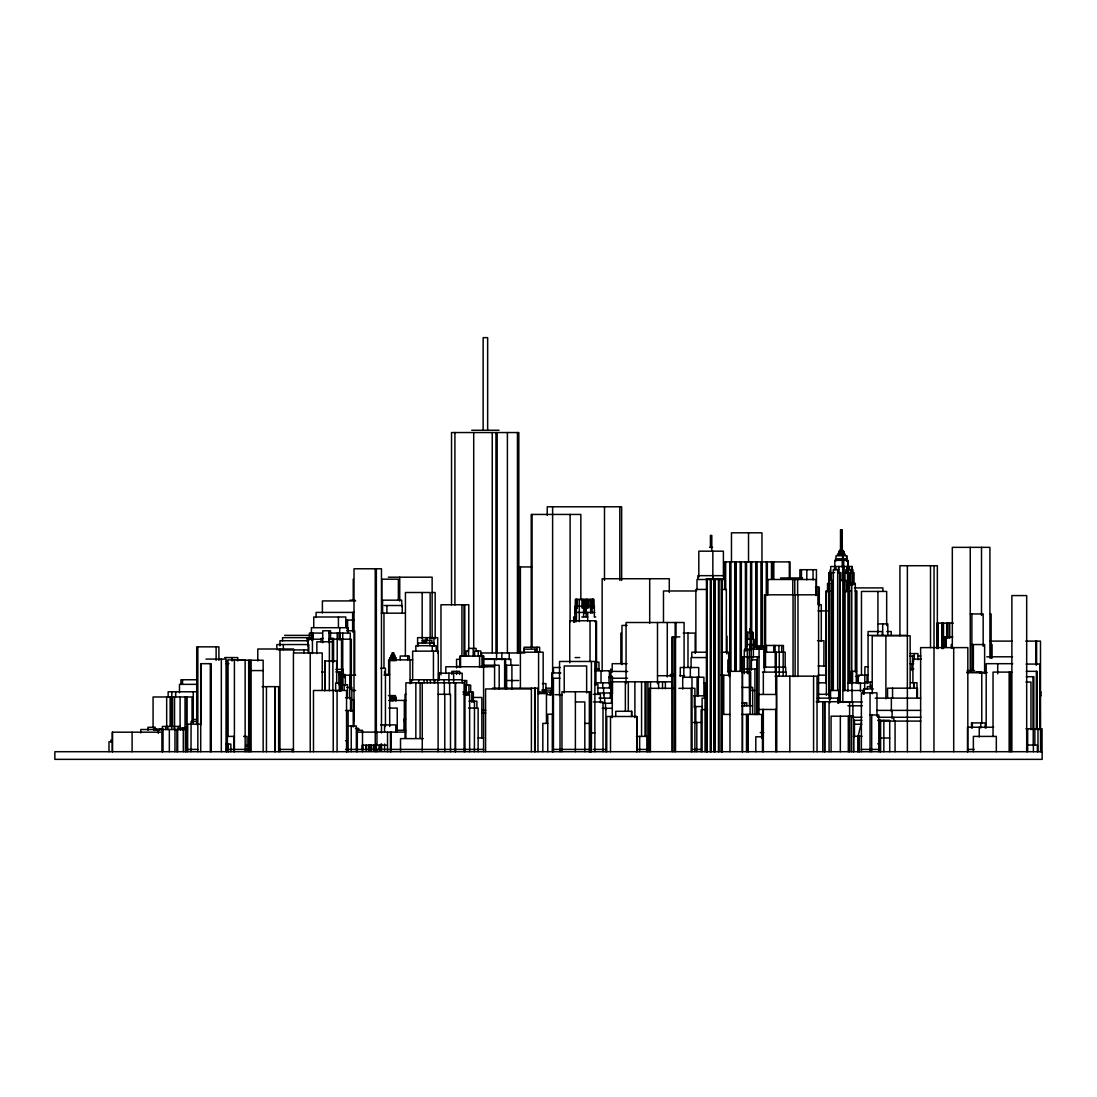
<?xml version="1.0" encoding="UTF-8"?>
<svg xmlns="http://www.w3.org/2000/svg" width="1097" height="1097" viewBox="0 0 1097 1097"><rect width="100%" height="100%" fill="white"/><g stroke="black" fill="none" stroke-linecap="round" stroke-linejoin="round"><path stroke-width="1.5" d="M857.977 736.841L861.515 721.977M471.71 430.257L499.08 430.257M709.636 547.348L712.584 547.348M840.425 549.652L842.235 549.652M838.423 553.478L844.237 553.478M837.395 554.246L845.362 554.246M835.571 558.839L847.09 558.839M834.79 560.361L847.871 560.361L847.954 569.892M518.662 566.943L531.688 566.943M830.292 569.549L829.935 572.949M838.944 569.549L833.322 569.549L833.322 690.424M830.552 572.607L828.811 572.607L828.811 591.365M834.611 572.607L831.416 572.607L831.416 690.301M837.655 572.607L840.851 572.607L840.851 581.136M852.287 572.607L854.014 572.607L854.014 584.55M388.311 577.2L432.136 577.2L432.136 638.728M780.488 577.968L802.565 577.968M706.427 578.736L722.279 578.736M766.803 579.504L816.25 579.504L816.25 594.848M829.881 583.33L827.522 583.33L827.522 591.832M815.482 587.156L819.294 587.156L819.294 605.818M854.426 587.91L882.866 587.91L882.866 591.324M706.948 589.446L695.868 589.446L695.868 652.646M721.456 589.446L726.351 589.446L726.351 652.646M696.033 590.981L663.479 590.981L663.479 621.752M830.552 590.981L826.137 590.981L826.137 683.308M855.057 590.981L856.702 590.981L856.62 683.308M431.793 592.503L435.166 592.503L435.166 638.728M349.847 600.169L354.934 600.169M355.661 600.923L322.395 600.923L322.395 612.921M818.595 603.227L819.541 603.227M818.252 604.749L821.283 604.749L821.283 641.416M384.197 605.517L402.256 605.517L402.256 613.168M583.618 606.284L574.869 606.284L574.869 616.555M584.92 606.284L594.355 606.284L594.355 616.555M818.033 610.878L827.316 610.878M354.098 612.414L316.073 612.414L316.073 617.501M574.526 612.414L594.793 612.414M381.208 613.168L405.369 613.168M970.255 613.936L983.159 613.936L983.159 646.256M989.919 613.936L991.126 613.936L991.126 658.159M576.254 616.994L573.662 616.994L573.662 622.122M581.794 616.994L587.69 616.994M594.355 616.994L595.74 616.994M354.098 620.066L346.734 620.066L346.734 628.608M594.697 621.588L596.521 621.588L596.521 669.527M953.362 623.123L936.989 623.123L936.989 648.505M877.833 623.891L887.802 623.891L887.802 635.369M627.073 625.413L621.985 625.413L621.985 664.672M750.609 629.253L749.745 629.253L749.745 632.558M346.734 630.775L354.701 630.775L354.701 675.066M886.787 631.543L891.258 631.543L891.258 635.369M322.34 633.079L309.409 633.079L309.409 639.853M328.949 633.079L350.286 633.079L350.286 688.998M683.239 633.079L695.169 633.079L695.169 653.414M284.63 635.369L310.3 635.369M868.056 635.369L906.245 635.369M672.31 636.904L672.31 751.706L672.228 636.904L679.838 636.904M952.84 636.904L944.352 636.904L944.352 647.175M310.3 637.659L282.56 637.659L282.56 641.073M323.176 638.427L321.01 638.427L321.01 641.814M322.34 639.194L308.188 639.194L308.188 652.838M332.254 639.194L351.328 639.194L351.328 688.628M746.454 639.194L753.9 639.194L753.9 649.424M422.167 640.346L424.854 640.346M817.553 640.73L823.97 640.73L823.874 666.332M989.755 641.114L1012.092 641.114M1025.75 641.114L1040.491 641.114L1040.491 692.152M332.364 641.8L316.855 641.8L316.855 653.634M754.421 644.556L745.837 644.556L745.837 649.657M952.319 644.556L951.277 644.556L951.277 647.957M971.901 644.556L984.626 644.556L984.626 673.462M991.126 644.556L992.072 644.556L992.072 658.159M744.63 649.15L764.115 649.15L764.115 667.95M278.391 649.918L307.325 649.918M468.68 650.987L466.088 650.987L466.088 656.116M520.389 652.208L543.166 652.208L543.166 692.687M706.948 652.208L691.796 652.208L691.796 657.268M721.456 652.208L728.696 652.208L728.696 675.821M764.979 652.208L785.164 652.208L785.164 667.127M524.901 652.976L481.679 652.976L481.679 656.376M910.14 653.579L917.942 653.579L917.942 659.791M910.057 656.033L914.295 656.033M917.764 656.033L920.945 656.033M758.918 656.801L742.724 656.801L742.724 670.363M986.793 656.801L1012.49 656.801M224.693 657.569L237.775 657.569L237.775 660.984M391.766 657.569L389.696 657.569L389.696 726.502M394.111 657.569L396.099 657.569L396.099 660.627M575.13 657.569L579.723 657.569M707.208 657.569L691.096 657.569L691.096 667.84M205.989 659.091L226.078 659.091L226.037 751.706M482.502 659.091L510.859 659.091L510.859 665.221M921.398 659.091L912.91 659.091L912.91 682.663M459.849 659.324L456.558 659.324L456.558 667.881M482.968 659.324L504.634 659.324L504.634 688.409M412.705 659.859L388.653 659.859L388.653 675.162M757.355 659.859L751.39 659.859L751.39 670.061M237.089 660.243L263.157 660.243L263.157 751.706M226.078 661.395L227.381 661.395L227.381 744.89M912.485 661.395L913.691 661.395M225.996 663.685L228.944 663.685M627.059 663.685L612.195 663.685L612.195 672.146M910.057 663.685L913.691 663.685M1012.737 663.685L986.189 663.685L986.189 728.01M1026.093 664.069L1039.805 664.069L1039.805 729.793M482.968 665.221L499.176 665.221L499.176 688.957M505.58 665.221L518.662 665.221M818.047 665.989L826.027 665.989M456.996 666.441L460.548 666.441M478.909 666.441L487.397 666.441M494.582 666.743L445.821 666.743L445.821 673.544M868.289 666.743L864.93 666.743L864.765 683.678M763.855 667.127L785.685 667.127L785.685 672.104M560.238 667.511L553.478 667.511L553.478 672.955M380.604 668.279L385.445 668.279L385.445 726.502M910.537 668.896L913.856 668.896M595.054 669.047L599.387 669.047M610.645 669.047L610.81 693.743M756.93 669.047L742.025 669.047L742.025 672.42M335.86 669.348L343.265 669.348L343.265 674.394M249.732 670.582L263.157 670.582M967.225 670.582L974.589 670.582M594.739 670.802L609.425 670.802L609.425 677.548M608.821 671.337L627.703 671.501M729.985 671.337L742.546 671.337L742.546 751.706M856.62 671.337L850.984 671.337L850.984 683.308M1026.244 671.337L1037.2 671.337L1037.2 729.478M727.476 671.721L729.478 671.721L729.478 676.643M335.86 671.871L340.591 671.871L340.591 675.272M321.558 672.036L324.904 672.036M741.654 672.104L750.691 672.104L750.691 689.039M762.47 672.104L786.206 672.104L786.206 675.491M967.389 672.104L971.119 672.104M976.234 672.187L981.335 672.187M985.586 672.187L986.368 672.187M1011.873 672.104L993.032 672.104L993.032 736.457M966.663 672.338L986.875 672.338M966.663 672.639L981.774 672.639M979.429 672.872L986.875 672.872M560.841 672.955L551.75 672.955L551.75 693.496M338.85 674.477L344.911 674.477L344.911 677.836M384.869 674.408L389.696 674.408M673.572 674.477L670.404 674.477L670.404 676.314M342.744 675.162L355.647 675.162M383.977 675.162L388.434 675.162M818.047 675.162L826.384 675.162M868.152 675.162L858.348 675.162L858.348 683.678M720.633 675.245L729.985 675.245M657.501 675.711L673.352 675.711M679.674 675.711L684.61 675.711M610.549 676.314L612.03 676.314M775.031 676.163L817.032 676.163L817.032 751.706M855.852 676.314L859.074 676.314M1026.244 676.698L1033.827 676.698L1033.827 729.546M560.019 678.234L553.437 678.234L553.437 751.706M610.906 678.234L627.525 678.234M196.308 679.756L180.964 679.756L180.964 684.35M410.305 679.756L462.194 679.756M461.919 680.524L466.774 680.524L466.774 685.611M505.58 680.524L518.662 680.524M871.95 682.211L864.669 682.211L864.669 688.943M1025.983 682.06L1030.961 682.06L1030.961 729.628M594.739 682.828L609.521 682.828L609.521 687.86M703.986 682.828L707.208 682.828M817.868 682.828L826.384 682.828M847.954 682.828L860.432 682.828L860.432 691.22M910.537 682.745L916.982 682.745L916.982 697.884M859.006 683.129L864.148 683.129M542.398 683.582L545.936 683.582L545.936 690.397M196.144 684.35L179.483 684.35L179.483 692.769M594.533 684.35L597.906 684.35L597.906 694.456M340.413 684.734L347.516 684.734L347.516 698.131M464.963 685.118L470.682 685.118L470.682 691.946M262.114 686.653L278.652 686.653L278.652 751.706M872.074 686.653L867.274 686.653L867.274 688.943M346.913 687.421L351.849 687.421L351.849 711.103M741.654 687.421L752.679 687.421L752.597 714.284M597.358 687.956L611.07 687.956L611.07 694.662M492.416 688.176L537.969 688.176L537.969 751.706M552.614 688.176L545.675 688.176L545.675 691.247M673.723 688.326L649.177 688.326L649.177 751.706M678.892 688.326L694.908 688.326L694.908 751.706M531.387 688.943L485.573 688.943L485.573 751.706M873.418 688.943L863.627 688.943L863.627 694.031M541.781 690.095L550.79 690.095L550.79 693.51M352.329 690.479L355.647 690.479M754.942 690.479L750.087 690.479L750.087 714.284M839.562 690.479L830.552 690.479L830.552 698.981M842.853 690.479L862.941 690.479L862.941 693.88M197.419 691.782L168.143 691.782L168.143 696.91M591.406 691.782L561.966 691.782L561.966 751.706M462.961 692.001L467.13 692.001L467.13 695.416M468.94 692.001L473.356 692.001L473.356 702.245M538.586 692.001L550.365 692.001L550.365 695.416M549.844 692.769L552.614 692.769M597.33 693.002L612.455 693.002M550.529 693.085L552.614 693.085M537.969 693.537L547.321 693.537M405.89 694.305L405.026 694.305L405.026 738.199M438.114 694.305L450.497 694.305L450.497 751.706M463.085 694.305L469.639 694.305L469.639 751.706M593.312 694.305L600.416 694.305L600.416 702.738M817.868 694.305L829.593 694.305M553.478 694.689L546.457 694.689L546.457 723.197M555.109 694.689L562.226 694.689M388.407 695.608L395.414 695.608L395.414 699.008M693.674 695.827L705.371 695.827M394.289 697.363L396.278 697.363L396.278 700.736M473.438 697.445L481.844 697.445L481.844 738.24M345.528 697.665L350.546 697.665L350.546 711.185M599.017 698.131L611.509 698.131M707.126 698.131L702.107 698.131L702.107 751.706M817.334 698.131L838.684 698.131M875.2 698.131L920.767 698.131M351.493 699.667L353.92 699.667L353.92 721.483M388.736 700.421L406.082 700.421M468.94 701.189L476.907 701.189L476.907 707.922M816.237 701.723L849.599 701.723L849.599 751.706M575.39 701.957L584.824 701.957L584.824 751.706M593.312 701.957L603.021 701.957L603.021 751.706M839.123 701.957L862.311 701.957M741.654 702.724L746.796 702.724L746.796 705.782M602.253 703.259L612.208 703.259M741.654 705.782L752.597 705.782M847.871 705.782L862.311 705.782M694.387 706.55L702.231 706.55M388.763 708.086L397.224 708.086L397.224 731.576M468.584 708.086L478.127 708.086L478.127 751.706M602.253 708.305L612.208 708.305M707.592 709.608L701.148 709.608L701.148 751.706M481.844 710.376L485.752 710.376M876.805 710.376L920.657 710.376M345.528 710.527L353.234 710.527L353.234 726.996M481.844 712.981L485.752 712.981M553.478 714.202L547.76 714.202L547.76 751.706M721.757 714.435L729.985 714.435M741.545 714.435L761.688 714.435L761.688 738.158M870.044 714.97L878.793 714.97L878.793 751.706M852.89 717.26L861.94 717.26M877.586 717.26L921.027 717.26M405.629 719.097L403.984 719.097L403.984 730.506M193.264 719.481L197.117 719.481M853.548 720.331L861.899 720.331M877.669 720.331L889.708 720.331L889.708 751.706M878.532 721.086L920.877 721.086M196.816 721.469L191.097 721.469L191.001 751.706M693.414 722.47L701.669 722.47M547.76 723.389L542.823 723.389L542.823 751.706M584.824 723.389L589.857 723.389L589.857 751.706M186.243 724.157L201.135 724.157M854.453 724.226L861.899 724.226M380.604 724.911L395.756 724.911L395.935 732.11M348.119 725.995L356.347 725.995L356.347 751.706M180.1 726.447L174.642 726.447L174.642 729.505M185.036 727.284L187.45 727.284M993.635 727.215L967.485 727.215L967.485 751.706M355.483 728.435L358.692 728.435L358.692 730.273M154.8 728.751L156.789 728.751L156.789 730.273M162.946 728.751L159.312 728.751L159.312 730.273M1025.983 728.751L1042.054 728.751L1042.054 751.706M187.45 729.505L140.773 729.505L140.773 732.919M357.307 730.273L362.504 730.273L362.504 751.706M395.935 730.273L405.629 730.273M357.307 732.11L405.629 732.11M760.221 732.577L763.759 732.577M591.406 732.961L594.876 732.961M590.117 733.331L590.803 733.331M227.106 736.402L234.401 736.402M243.644 736.402L247.044 736.402L247.044 751.706M636.452 736.402L646.846 736.402L646.846 751.706M853.411 736.252L862.077 736.252M762.922 736.786L755.806 736.786L755.806 751.706M478.127 737.924L483.585 737.924M878.958 738.007L889.708 738.007M423.305 738.624L400.515 738.624L400.515 751.706M345.528 740.681L346.913 740.681L346.913 751.706M111.935 741.75L108.987 741.75L108.987 751.706M877.669 743.821L880.178 743.821M225.968 744.054L230.85 744.054L230.85 751.706M1026.915 745.041L1037.378 745.041L1037.378 751.706M386.405 745.206L362.147 745.206L362.243 750.074M245.659 745.576L249.732 745.576M186.243 749.416L197.844 749.416M226.037 749.416L247.044 749.416M279.954 749.416L293.639 749.416M345.528 749.416L356.347 749.416M357.307 749.416L483.585 749.416M552.614 749.416L591.406 749.416M593.312 749.416L605.873 749.416M636.795 749.416L646.846 749.416M693.414 749.416L701.23 749.416M861.378 749.416L878.793 749.416M967.485 749.416L974.205 749.416M1041.094 692.001L1041.094 695.827M1040.491 695.553L1040.587 751.706M1037.981 728.751L1037.981 751.706M1036.596 641.114L1036.596 664.933M1036.336 671.337L1036.336 729.478M1035.815 641.114L1035.815 664.933M1034.869 728.751L1034.869 745.151M1033.388 745.041L1033.388 751.706M1033.223 728.751L1033.223 745.151M1032.963 676.698L1032.963 729.546M1027.67 728.751L1027.67 751.706M1026.682 751.706L1026.682 595.575L1011.873 595.575L1011.873 751.706M1010.433 672.104L1010.433 751.706M1009.144 672.104L1009.144 751.706M997.708 663.685L997.708 673.846M996.323 751.706L996.323 736.402L973.368 736.402L973.368 751.706M989.919 658.159L989.919 547.348L952.319 547.348L952.319 647.957M985.229 728.01L985.229 722.923L971.462 722.923L971.64 728.01M981.774 672.338L981.774 723.115M981.513 547.348L981.513 615.472M980.814 722.923L980.814 728.01M979.264 727.215L979.264 737.006M973.368 644.556L973.368 670.061M972.326 722.923L972.326 728.01M971.901 613.936L971.901 670.061M970.255 547.348L970.255 670.061M967.828 751.706L967.828 647.614L920.63 647.614L920.63 751.706M953.704 647.614L953.704 751.706M949.728 623.123L949.728 638.344M947.986 623.123L947.986 638.344M947.301 623.123L947.301 638.344M946.697 623.123L946.697 638.344M946.258 636.904L946.258 647.175M945.573 636.904L945.573 647.175M944.874 636.904L944.874 647.175M944.531 636.904L944.531 647.175M943.489 623.123L943.489 648.505M943.05 623.123L943.05 648.505M942.282 623.123L942.282 648.505M941.843 623.123L941.843 648.505M938.209 623.123L938.209 648.505M937.51 623.123L937.51 648.505M937.345 647.628L937.345 565.723L899.924 565.723L899.924 635.684M934.054 565.723L933.958 751.706M930.503 565.723L930.503 647.628M917.421 698.213L917.421 688.176L887.542 688.176L887.542 698.213M914.295 653.579L914.295 659.791M914.212 682.745L914.212 687.792M913.691 682.745L913.691 687.792M912.485 656.033L912.485 664.796M911.881 663.685L911.881 670.459M910.14 688.614L910.14 635.753L872.211 635.753L872.211 693.729M907.37 565.723L907.37 720.551M907.37 721.086L907.37 751.706M895.07 721.086L895.07 751.706M893.863 717.26L893.863 720.551M892.56 688.176L892.56 698.213M892.122 710.376L892.122 718.645M891.354 698.131L891.354 711.528M886.678 625.537L886.678 591.434L861.474 591.434L861.474 674.984M885.896 635.753L885.896 698.844M883.853 720.331L883.853 751.706M882.687 623.891L882.687 635.369M882.345 635.369L882.345 631.543L868.056 631.543L868.056 683.266M880.603 720.331L880.603 751.706M880.178 720.331L880.178 751.706M877.929 591.434L877.929 632.352M877.669 631.543L877.669 635.369M876.969 716.396L876.969 692.851L861.378 692.851L861.378 751.706M871.69 714.97L871.69 751.706M870.826 685.118L870.826 687.668M870.209 682.211L870.209 687.257M870.044 692.851L870.044 751.706M867.014 675.162L867.014 683.678M864.326 688.943L864.326 694.031M859.39 736.252L859.39 751.706M858.786 736.252L858.786 751.706M857.785 736.252L857.785 751.706M856.442 590.981L856.442 683.308M855.317 671.762L855.317 583.33L849.599 583.33L849.599 591.832M854.453 720.331L854.453 736.841M853.754 736.252L853.754 751.706M853.411 751.706L853.411 716.19L831.073 716.19L831.073 751.706M852.89 584.866L852.89 569.549L845.883 569.549L845.883 572.949M852.89 705.782L852.89 717.685M852.63 701.957L852.63 705.275M852.547 572.607L852.547 584.55M852.547 671.337L852.547 683.308M852.204 573.278L852.204 566.491L830.717 566.491L830.895 580.08M851.944 566.491L851.944 573.278M851.944 682.828L852.108 702.382M851.766 583.33L851.766 683.678M851.245 683.308L851.245 590.981L845.005 590.981L845.005 690.15M851.382 716.19L851.382 751.706M850.724 569.549L850.724 584.866M850.381 584.55L850.381 572.607L845.005 572.607L845.005 581.136M849.256 590.981L849.256 683.308M849.174 566.491L849.174 569.892M848.913 572.607L848.913 591.365M848.392 569.549L848.392 572.949M848.296 716.19L848.296 751.706M847.954 590.981L847.954 691.22M847.789 560.361L847.789 567.19M847.528 572.607L847.528 591.365M847.268 569.549L847.268 572.949M847.09 566.491L847.09 569.892M846.747 560.882L846.747 555.768L836.01 555.768L836.01 560.882M846.747 566.491L846.747 569.892M846.651 555.768L846.651 560.882M846.048 592.147L846.048 580.258L840.165 580.258L840.165 702.478M844.32 580.258L844.32 690.603M843.977 555.356L843.977 551.942L838.684 551.942L838.684 555.356M844.142 566.491L844.142 580.08M843.799 554.602L843.799 551.174L838.944 551.174L838.944 554.602M843.716 560.361L843.716 567.19M843.099 553.82L843.099 550.42L839.644 550.42L839.644 553.82M843.099 555.768L843.099 560.882M842.853 580.258L842.853 702.478M842.592 555.768L842.592 560.882M842.674 566.491L842.674 580.08M842.414 551.174L842.496 555.356M842.153 551.942L842.153 529.755L840.508 529.755L840.508 551.942M842.235 560.361L842.235 567.19M841.55 529.755L841.55 551.942M840.329 716.19L840.329 751.706M839.562 572.607L839.562 702.382M838.944 566.491L838.944 573.278M838.684 690.479L838.684 703.15M837.82 698.131L837.82 703.15M837.655 569.549L837.655 690.424M835.832 566.491L835.832 569.892M834.872 560.361L834.79 567.19M834.611 566.491L834.611 569.892M832.02 690.603L832.02 580.258L828.907 580.258L828.907 695.69M829.593 583.33L829.593 695.279M829.675 698.131L829.675 703.15M829.071 572.607L829.25 699.091M829.071 701.723L829.071 751.706M826.384 590.981L826.384 695.279M824.917 701.723L824.917 751.706M824.478 701.723L824.478 751.706M822.75 701.723L822.75 751.706M818.595 702.245L818.595 594.807L764.458 594.807L764.458 672.104M818.074 587.156L818.074 604.118M816.429 595.218L816.429 569.7L799.891 569.7L799.891 578.201M815.99 587.156L815.99 595.63M813.576 676.163L813.576 751.706M813.055 569.7L813.055 579.902M806.816 569.7L806.816 579.902M801.441 569.7L801.441 578.201M797.985 594.807L797.985 676.671M797.629 579.504L797.629 594.848M795.119 594.807L795.119 676.671M794.777 579.504L794.777 594.848M793.049 594.807L793.049 676.671M792.788 579.504L792.788 594.848M790.018 578.997L790.018 561.897L723.842 561.897L723.842 578.997M789.84 676.163L789.84 751.706M789.319 561.897L789.319 578.997M783.436 652.208L783.436 645.475L766.2 645.475L766.2 652.208M783.176 652.208L783.176 675.491M781.695 645.475L781.695 652.208M779.268 652.208L779.268 675.491M778.925 645.475L778.925 652.208M776.758 676.163L776.758 751.706M776.237 652.208L776.237 675.491M775.716 672.104L775.716 694.127M775.716 709.361L775.716 751.706M775.373 667.127L775.373 672.104M775.209 652.208L775.209 667.127M775.113 645.475L775.113 652.208M773.81 561.897L773.81 578.997M773.906 645.475L773.906 652.208M773.728 645.475L773.728 652.208M772.521 561.897L772.521 578.997M772 561.897L772 578.997M771.479 561.897L771.479 578.997M767.845 579.504L767.845 594.848M767.324 561.897L767.324 594.382M766.803 561.897L766.803 594.848M766.542 645.475L766.542 652.208M766.282 561.897L766.282 594.382M765.583 594.807L765.583 652.784M765.5 652.208L765.5 667.127M763.594 649.15L763.594 646.078L759.097 646.078L758.918 714.421M763.334 672.104L763.334 694.127M763.334 709.361L763.334 751.706M762.73 709.457L762.73 738.185M762.47 736.786L762.47 751.706M762.127 561.897L762.127 647.395M761.949 561.883L761.949 532.813L731.466 532.813L731.466 561.883M761.606 561.897L761.606 647.395M761.345 646.078L761.345 649.15M761.085 561.897L761.085 647.395M758.74 649.15L758.74 646.078L754.16 646.078L754.16 649.15M757.355 656.801L757.355 714.421M757.191 646.078L757.191 649.15M756.93 561.897L756.93 647.395M756.93 659.859L756.93 714.6M756.409 561.897L756.409 647.395M755.888 561.897L755.888 647.395M754.942 669.047L754.942 714.6M753.543 639.194L753.543 646.01M753.378 649.15L753.378 657.693M752.94 639.194L752.94 632.311L747.4 632.311L747.318 646.01M752.597 632.311L752.597 639.194M751.651 561.897L751.733 632.009M751.733 644.556L751.733 649.657M751.815 656.801L751.815 660.188M751.39 632.311L751.555 649.424M751.212 561.897L751.212 632.009M751.212 649.15L751.212 669.664M750.828 561.897L750.828 632.009M750.773 639.194L750.869 649.657M750.609 561.897L750.513 632.558M750.252 629.253L750.252 632.558M750.252 644.556L750.252 649.657M750.087 629.253L750.17 649.424M749.827 629.253L749.909 632.558M749.649 669.047L749.649 672.42M749.388 658.392L749.388 649.918L744.287 649.918L744.287 673.668M749.306 672.104L749.484 706.029M749.128 656.801L749.128 673.75M748.524 532.813L748.524 561.883M748.181 714.435L748.181 751.706M747.743 632.311L747.743 639.194M747.921 714.435L747.921 751.706M747.318 649.918L747.318 673.668M746.796 639.194L746.796 649.424M746.536 561.897L746.454 649.424M746.495 714.435L746.495 751.706M746.193 644.556L746.193 649.657M745.933 561.897L745.933 650.809M745.412 561.897L745.412 650.809M744.63 702.724L744.63 705.782M742.285 671.337L742.285 751.706M741.339 561.897L741.339 671.337M740.818 561.897L740.736 671.337M740.214 561.897L740.214 671.337M736.142 561.897L736.142 671.337M735.621 561.897L735.621 671.337M735.538 561.897L735.538 671.337M735.017 561.897L735.017 671.337M730.863 561.897L730.863 671.337M730.341 561.897L730.341 671.337M729.985 561.897L729.985 751.706M729.82 561.897L729.82 671.337M727.914 659.859L727.914 671.721M726.954 636.137L726.954 653.949M725.666 561.897L725.666 589.254M725.309 589.733L725.309 579.504L696.993 579.504L696.993 589.733M725.144 561.897L725.144 589.254M724.623 561.897L724.623 589.254M724.363 579.093L724.363 575.664L697.857 575.664L697.857 579.093M723.759 675.245L723.759 714.325M723.403 576.885L723.403 551.174L698.816 551.174L698.816 576.885M722.196 578.736L722.279 751.706M722.018 578.736L722.018 751.706M721.757 578.736L721.853 751.706M721.497 751.706L721.497 578.736L721.25 751.706M718.905 578.736L718.905 751.706M718.466 578.736L718.466 751.706M715.093 578.736L715.093 751.706M714.833 578.736L714.833 751.706M714.312 578.736L714.312 751.706M714.051 578.736L714.051 751.706M713.009 575.664L713.009 579.093M712.844 551.174L712.844 576.885M711.802 550.817L711.802 535.487L710.417 535.487L710.417 547.403M711.199 578.736L711.199 751.706M711.021 535.487L711.021 547.403M710.856 578.736L710.856 751.706M710.335 578.736L710.239 751.706M707.208 578.736L707.208 751.706M706.866 578.736L706.948 751.706M706.687 578.736L706.687 751.706M706.523 578.736L706.427 751.706M705.042 682.828L705.042 751.706M703.917 695.855L703.917 677.233L682.704 677.233L682.704 689.081M698.72 677.617L698.72 667.511L680.277 667.511L680.277 675.93M698.295 677.233L698.295 695.855M697.075 677.233L697.075 695.855M696.814 722.47L696.814 751.706M695.786 706.55L695.786 723.28M694.387 695.827L694.387 707.688M691.974 677.233L692.097 751.706M691.192 688.326L691.192 751.706M690.328 667.511L690.328 677.617M687.984 633.079L687.984 666.962M684.089 666.715L684.089 622.506L626.058 622.506L626.058 683.705M683.829 667.511L683.829 677.617M676.026 622.506L676.026 637.81M675.519 636.904L675.519 751.706M675.162 622.506L675.162 637.81M674.038 636.904L674.038 751.706M671.707 688.642L671.707 681.827L612.291 681.827L612.291 717.616M669.28 592.435L669.28 578.736L602.157 578.736L602.157 671.213M667.278 622.506L667.278 676.904M665.385 681.827L665.385 688.642M662.519 681.827L662.519 688.642M658.625 681.827L658.625 688.642M657.501 622.506L657.501 683.705M650.48 681.827L650.398 751.706M649.698 578.736L649.698 623.261M647.888 681.827L647.888 751.706M646.064 681.827L646.064 736.361M645.022 681.827L645.022 736.361M641.567 681.827L641.567 736.361M639.661 736.402L639.661 751.706M636.877 751.706L636.877 716.492L606.737 716.492L606.737 751.706M636.795 716.492L636.795 751.706M634.889 681.827L634.889 717.616M631.776 716.492L631.776 711.295L615.746 711.295L615.746 716.492M631.515 711.295L631.515 716.492M628.307 681.827L628.307 710.801M625.359 681.827L625.359 710.801M621.642 580.436L621.642 506.787L547.238 506.787L547.238 515.357M620.861 633.079L620.861 663.575M619.819 506.787L619.819 580.436M612.455 693.743L612.455 676.698L609 676.698L609 683.513M611.509 693.002L611.509 703.15M610.467 671.337L610.467 676.849M610.508 716.492L610.508 751.706M610.289 693.002L610.289 698.035M605.873 708.305L605.873 751.706M605.53 703.259L605.53 709.937M604.749 698.131L604.749 703.15M604.488 506.787L604.488 580.436M604.063 693.002L604.063 698.035M603.624 687.956L603.624 694.662M602.76 682.828L602.76 687.86M601.033 670.802L601.033 682.608M598.948 670.61L598.948 662.163L596.343 662.163L596.343 668.909M595.918 685.378L595.918 620.751L569.754 620.751L569.754 662.862M594.876 751.706L594.876 661.464L559.539 661.464L559.539 695.525M593.751 607.957L593.751 599.401L575.39 599.401L575.39 613.127M593.573 599.401L593.573 607.957M593.23 599.401L593.23 607.957M592.805 599.401L592.805 607.957M592.627 599.401L592.545 607.957M592.366 599.401L592.366 607.957M592.106 599.401L592.106 613.127M591.406 661.464L591.406 751.706M590.899 599.401L590.899 607.957M590.803 691.782L590.803 751.706M590.639 599.401L590.639 613.127M590.021 620.751L590.021 661.573M590.117 691.782L590.117 751.706M589.336 691.782L589.336 751.706M589.075 599.401L588.897 607.957M587.773 599.401L587.773 607.957M587.69 612.414L587.69 620.902M586.991 599.401L586.991 607.957M586.73 599.401L586.73 607.957M586.648 692.879L586.648 665.989L564.215 665.989L564.215 692.879M586.209 599.401L586.127 616.555M585.784 599.401L585.784 613.127M584.221 599.401L584.221 613.086M583.618 599.401L583.618 616.555M582.754 599.401L582.754 607.957M581.972 599.401L581.972 607.957M580.848 599.785L580.848 514.438L531.222 514.438L531.222 647.957M579.285 599.401L579.285 621.684M577.296 599.401L577.296 607.957M577.036 599.401L577.036 607.957M576.432 599.401L576.432 621.684M575.994 599.401L575.994 613.086M575.651 599.401L575.651 613.127M575.39 691.782L575.39 751.706M574.869 616.994L574.869 622.122M574.43 616.994L574.43 622.122M570.111 514.438L570.111 621.972M560.019 694.689L560.019 751.706M552.614 506.787L552.614 693.496M552.614 694.689L552.614 751.706M552.435 714.202L552.435 751.706M544.647 690.095L544.647 693.51M539.614 652.208L539.614 647.23L524.119 647.23L524.119 652.208M538.586 652.208L538.586 694.374M537.105 647.23L537.105 652.208M536.159 652.208L536.159 649.15L523.941 649.15L523.941 652.208M535.24 688.176L535.24 751.706M534.856 649.15L534.856 652.208M534.678 688.176L534.678 751.706M532.086 514.438L532.086 647.587M531.387 688.176L531.387 751.706M520.389 566.943L520.389 687.627M518.826 652.715L518.826 432.547L451.539 432.547L451.539 604.927M517.441 432.547L517.441 652.715M511.901 665.221L511.901 688.998M509.214 652.976L509.214 659.777M507.404 432.547L507.404 652.715M506.622 665.221L506.622 688.998M505.58 659.091L505.58 688.998M501.85 652.976L501.85 659.777M497.174 432.547L497.174 652.715M496.571 652.976L496.571 659.777M495.967 432.547L495.967 652.715M494.582 659.324L494.582 688.957M492.238 432.547L492.238 652.715M487.658 430.257L487.658 337.643L483.146 337.643L483.146 430.257M483.846 667.429L483.846 656.116L459.849 656.116L459.849 667.429M483.585 666.743L483.585 751.706M483.228 656.116L483.228 667.429M482.022 656.116L482.022 667.429M480.815 656.116L480.815 650.987L474.576 650.987L474.576 656.116M479.595 656.116L479.595 667.429M478.21 650.987L478.21 656.116M476.139 651.467L476.139 648.382L468.515 648.382L468.515 656.116M474.48 701.189L474.398 751.706M473.712 432.547L473.712 649.301M473.191 648.382L473.191 656.116M471.806 692.001L471.806 702.245M468.94 685.118L468.94 695.416M468.776 649.177L468.776 604.749L440.967 604.749L440.967 674.806M466.17 692.001L466.17 695.416M465.91 685.118L465.91 691.946M465.567 685.118L465.567 691.946M464.785 604.749L464.785 656.02M464.963 680.524L464.963 685.611M464.963 694.305L464.963 751.706M464.1 751.706L464.1 682.828L405.89 682.828L405.89 738.267M464.004 604.749L464.004 656.02M462.194 682.828L462.194 673.174L438.635 673.174L438.635 679.756M461.933 604.749L461.933 656.02M460.548 656.116L460.548 667.429M459.67 674.408L459.67 671.337L451.882 671.337L451.882 674.408M456.64 671.337L456.64 674.408M454.912 432.547L454.912 604.927M453.651 673.174L453.651 682.828M449.633 682.828L449.633 694.579M448.934 673.174L448.934 682.828M444.779 694.305L444.779 751.706M444.34 682.828L444.34 694.579M444.079 679.756L444.079 682.828M439.321 673.174L439.321 679.756M438.279 680.113L438.279 651.138L412.65 651.138L412.65 680.113M438.114 682.828L438.114 751.706M437.676 652.989L437.676 637.659L417.587 637.659L417.587 646.174M437.676 679.756L437.676 682.828M436.208 651.138L436.208 645.708L415.845 645.708L415.845 651.138M434.823 679.756L434.823 682.828M433.946 637.659L433.946 646.174M434.124 679.756L434.124 682.828M433.781 645.708L433.781 643.02L418.368 643.02L418.368 645.708M433.438 651.138L433.438 680.113M432.3 645.708L432.3 651.138M431.875 643.02L431.875 640.346L425.554 640.346L425.554 643.02M430.312 679.756L430.49 682.828M430.147 638.728L430.147 592.503L405.451 592.503L405.369 655.924M429.887 643.02L429.887 645.708M429.709 640.346L429.709 643.02M427.199 679.756L427.199 682.828M426.939 637.659L426.939 641.073M426.335 637.659L426.335 641.073M424.772 640.346L424.772 643.02M424.073 679.756L424.073 682.828M423.209 640.346L423.209 643.02M422.167 592.503L422.167 638.728M422.263 640.346L422.263 643.02M422.263 682.828L422.263 751.706M420.096 682.828L420.096 738.267M418.711 679.756L418.711 682.828M415.845 682.828L415.845 738.267M411.526 679.756L411.526 682.828M410.045 659.859L410.045 683.678M409.359 659.859L409.359 656.033L400.172 656.033L400.172 659.859M407.714 656.033L407.714 659.859M404.327 700.421L404.327 720.935M401.735 606.668L401.735 600.169L381.811 600.169L381.811 579.189L398.362 579.189L398.362 600.169M399.747 577.2L399.747 601.156M396.278 730.273L396.278 732.11M395.756 697.363L395.756 700.736M395.153 697.363L395.153 700.736M394.975 660.778L394.975 655.266L390.82 655.266L390.82 658.022M393.933 660.778L393.933 652.976L391.944 652.976L391.944 656.033M393.329 700.736L393.329 697.363L391.081 697.363L391.081 700.736M392.808 652.976L392.808 660.778M392.808 697.363L392.808 700.736M392.383 695.608L392.383 700.736M391.766 655.266L391.766 660.778M391.259 697.363L391.259 700.736M391.081 732.11L391.081 751.706M390.642 657.569L390.642 660.627M390.477 732.11L390.477 751.706M387.529 732.11L387.529 751.706M386.926 605.517L386.926 613.168M384.581 671.337L384.581 674.408M384.581 724.911L384.581 731.617M384.581 744.054L384.581 750.17M383.977 613.168L383.977 667.908M382.592 600.169L382.592 613.168M381.591 744.054L381.591 750.17M381.468 732.906L381.468 568.781L354.016 568.781L354.016 726.063M380.947 744.054L380.947 750.17M379.905 745.206L379.905 750.074M379.041 745.206L379.041 750.074M376.957 732.11L376.957 745.206M376.957 749.416L376.957 751.706M376.353 568.781L376.353 732.906M376.353 744.054L376.353 750.17M376.093 744.054L376.093 750.17M375.229 568.781L375.229 751.706M374.022 745.206L374.022 750.074M373.405 745.206L373.405 750.074M371.335 745.206L371.335 750.074M370.635 745.206L370.635 750.074M369.346 745.206L369.346 750.074M368.729 745.206L368.729 750.074M366.563 745.206L366.563 750.074M365.959 745.206L365.959 750.074M362.846 745.206L362.846 750.074M357.307 728.435L357.307 751.706M353.234 579.189L353.234 600.169M352.631 612.414L352.631 632.023M351.232 725.995L351.232 751.706M349.765 675.162L349.765 698.981M348.119 632.804L348.119 627.717L311.397 627.717L311.397 639.853M348.119 710.527L348.119 751.706M347.598 620.066L347.598 632.023M346.556 751.706L346.556 690.479L313.481 690.479L313.481 751.706M345.788 627.237L345.788 616.994L313.742 616.994L313.742 627.237M345.349 685.556L345.349 677.082L341.455 677.082L341.455 685.556M344.143 684.734L344.143 689.752M342.744 633.079L342.744 670.363M342.744 677.082L342.744 685.556M342.497 674.477L342.497 685.556M342.237 684.734L342.237 689.752M341.716 669.348L341.716 677.836M341.62 684.734L341.62 689.752M341.537 639.194L341.537 669.883M340.852 691.357L340.852 682.978L335.655 682.978L335.655 691.357M340.235 633.079L340.235 639.853M340.413 674.477L340.413 684.555M339.713 627.717L339.713 639.853M339.288 682.978L339.288 691.357M338.85 671.871L338.85 684.555M338.425 616.994L338.425 627.237M337.986 633.079L337.986 639.853M337.204 633.079L337.204 670.363M337.081 690.479L337.081 751.706M336.683 683.253L336.683 661.011L324.739 661.011L324.739 690.671M333.57 662.094L333.57 638.427L329.415 638.427L329.319 690.836M333.227 690.479L333.227 751.706M332.871 661.011L332.871 690.095M332.364 638.427L332.364 662.094M330.54 639.29L330.54 630.775L322.737 630.775L322.737 642.705M328.977 630.775L328.977 642.705M324.904 661.011L324.904 690.671M322.23 690.424L322.23 652.976L293.42 652.976L293.42 751.706M313.125 633.079L313.125 639.853M312.439 633.079L312.439 653.414M311.918 633.079L311.918 639.853M310.232 652.976L310.232 751.706M308.792 653.058L308.792 644.556L276.842 644.556L276.842 649.657M307.928 645.845L307.928 640.73L279.954 640.73L279.954 645.845M307.146 637.659L307.146 641.073M303.951 649.918L303.951 653.305M293.639 652.413L293.639 648.999L257.781 648.999L257.781 660.97M292.172 749.416L292.172 751.706M283.341 644.556L283.341 649.657M279.954 648.999L279.954 751.706M275.278 686.653L275.278 751.706M274.977 686.653L274.977 751.706M266.448 686.653L266.448 751.706M251.117 660.243L251.117 751.706M249.732 660.243L249.732 751.706M248.69 660.243L248.69 751.706M245.138 751.706L245.138 659.859L227.902 659.859L227.984 736.471M234.401 659.859L234.401 751.706M233.88 736.402L233.88 751.706M232.057 657.569L232.057 660.984M228.299 744.054L228.299 751.706M228.162 744.054L228.162 751.706M226.599 744.054L226.599 751.706M221.32 659.091L221.32 751.706M218.893 660.38L218.893 646.846L196.72 646.846L196.72 724.651M216.123 646.846L216.123 660.38M211.186 751.706L211.186 663.685L200.71 663.685L200.71 751.706M210.322 663.685L210.322 751.706M201.135 663.685L201.135 724.623M197.844 646.846L197.844 751.706M193.264 691.782L193.264 722.882M192.044 722.635L192.044 696.979L153.073 696.979L153.073 727.764M187.669 724.157L187.669 751.706M186.764 696.979L186.764 727.764M186.586 696.979L186.586 724.349M186.421 730.273L186.421 727.983L180.525 727.983L180.525 730.273M186.065 729.505L186.065 751.706M185.379 729.505L185.379 751.706M185.036 696.979L185.036 729.478M183.295 729.505L183.295 751.706M182.87 727.983L182.87 730.273M182.513 679.756L182.513 684.35M180.1 696.979L180.1 729.505M178.194 726.447L178.194 729.505M177.673 729.505L177.673 751.706M176.974 729.505L176.974 751.706M175.671 691.782L175.671 696.91M174.985 729.505L174.985 751.706M174.546 696.979L174.546 726.049M174.286 729.505L174.286 726.447L162.342 726.447L162.342 729.505M172.558 696.979L172.558 726.049M171.818 691.782L171.776 726.049M171.694 726.447L171.694 729.505M171.434 696.979L171.434 726.049M170.131 696.979L170.131 726.049M169.349 729.505L169.349 751.706M167.8 726.447L167.8 729.505M166.675 696.979L166.675 726.049M165.894 726.447L165.894 729.505M162.767 729.505L162.767 751.706M162.507 729.505L162.507 751.706M162.164 751.706L162.164 732.193L112.278 732.193L112.278 751.706M161.3 728.751L161.3 730.273M158.352 729.505L158.352 732.919M158.091 729.505L158.091 732.919M155.239 730.273L155.239 727.284L147.958 727.284L147.958 730.273M153.758 727.284L153.758 730.273M132.106 732.193L132.106 751.706M112.538 732.193L112.538 751.706M110.811 740.077L110.811 741.75M776.333 694.456L757.712 694.456L757.712 709.457L776.333 709.457L776.333 694.456M1042.15 751.706L54.85 751.706L54.85 759.357L1042.15 759.357L1042.15 751.706M455.433 751.706L455.433 682.828L455.392 751.706"/></g></svg>
